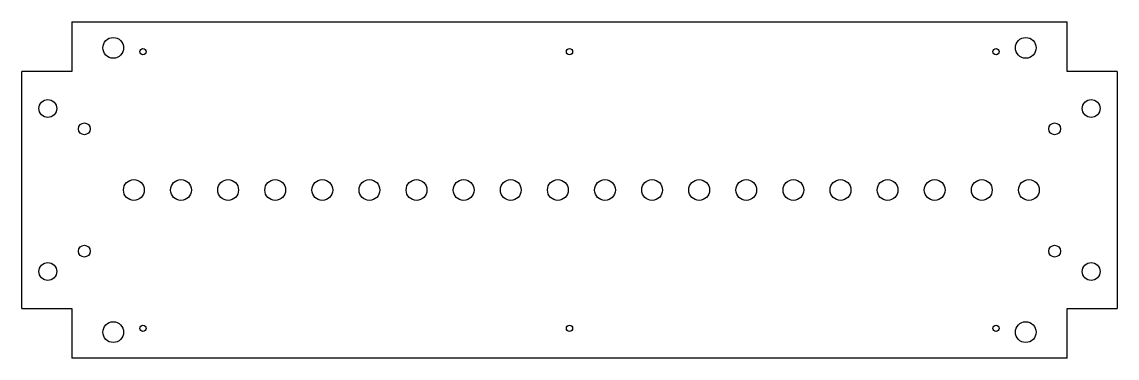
# Model space of a CAD drawing. Extents: x -369 to 369, y -113 to 113.
import ezdxf

# ---------------------------------------------------------------- set-up
doc = ezdxf.new("R2010")
doc.units = 0
doc.layers.get('0').update_dxf_attribs({"linetype": 'CONTINUOUS'})

msp = doc.modelspace()

# ---------------------------------------------------------------- linework, layer by layer
at = {"color": 7, "linetype": 'CONTINUOUS'}
for p, q in [((-335.53, 113.33), (-335.53, 79.78)), ((-335.53, 113.33), (335.53, 113.33)), ((335.53, 79.78), (335.53, 113.33)), ((-369.08, -79.78), (-369.08, 79.78)), ((-335.53, 79.78), (-369.08, 79.78)), ((369.08, 79.78), (335.53, 79.78)), ((369.08, 79.78), (369.08, -79.78)), ((-369.08, -79.78), (-335.53, -79.78)), ((-335.53, -79.78), (-335.53, -113.33)), ((335.53, -79.78), (369.08, -79.78)), ((335.53, -113.33), (335.53, -79.78)), ((335.53, -113.33), (-335.53, -113.33))]:
    msp.add_line(p, q, dxfattribs=at)
for centre, radius in [((-307.5, 95.83), 7), ((307.5, 95.83), 7), ((-287.5, 93.33), 2.1), ((0, 93.33), 2.1), ((287.5, 93.33), 2.1), ((-351.58, 54.95), 6), ((351.58, 54.95), 6), ((-327, 41.25), 4), ((327, 41.25), 4), ((-293.6, 0), 7), ((-261.85, 0), 7), ((-230.1, 0), 7), ((-198.35, 0), 7), ((-166.6, 0), 7), ((-134.85, 0), 7), ((-103.1, 0), 7), ((-71.35, 0), 7), ((-39.6, 0), 7), ((-7.85, 0), 7), ((23.9, 0), 7), ((55.65, 0), 7), ((87.4, 0), 7), ((119.15, 0), 7), ((150.9, 0), 7), ((182.65, 0), 7), ((214.4, 0), 7), ((246.15, 0), 7), ((277.9, 0), 7), ((309.65, 0), 7), ((-327, -41.25), 4), ((327, -41.25), 4), ((-351.58, -54.95), 6), ((351.58, -54.95), 6), ((-307.5, -95.83), 7), ((-287.5, -93.33), 2.1), ((0, -93.33), 2.1), ((287.5, -93.33), 2.1), ((307.5, -95.83), 7)]:
    msp.add_circle(centre, radius, dxfattribs=at)

doc.saveas('drawing.dxf')
